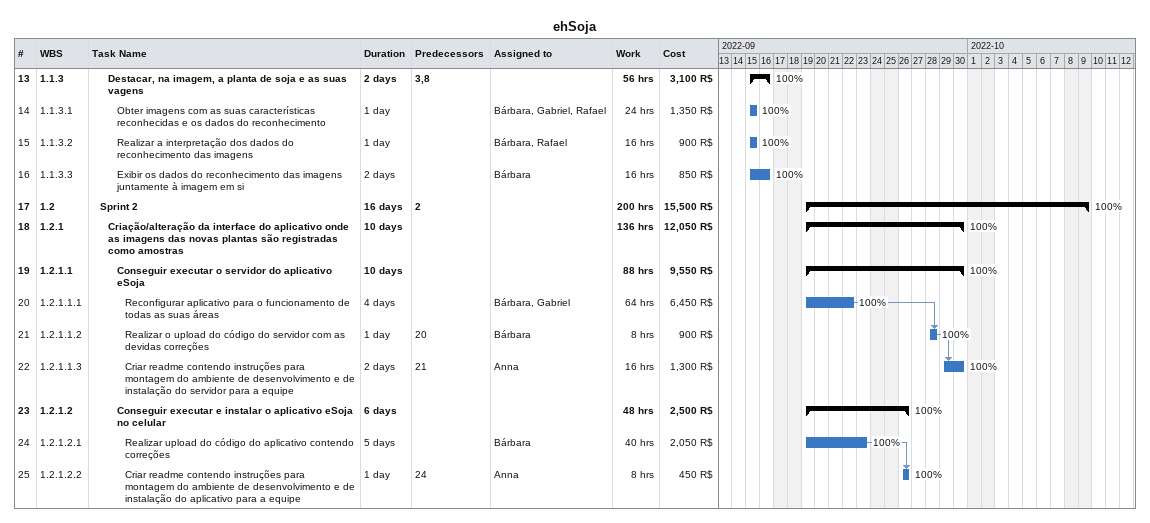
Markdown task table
ehSoja

| ID | WBS | Task | Duration | Start | Finish | Predecessors | Resources | % complete | Work (h) | Cost (R$) |
|---|---|---|---|---|---|---|---|---|---|---|
| 13 | 1.1.3 | **Destacar, na imagem, a planta de soja e as suas vagens** | 2d | 2022-09-15 | 2022-09-16 | 3, 8 |  | 100 | 56 | 3100 |
| 14 | 1.1.3.1 | Obter imagens com as suas características reconhecidas e os dados do reconhecimento | 1d | 2022-09-15 | 2022-09-15 |  | Bárbara, Gabriel, Rafael | 100 | 24 | 1350 |
| 15 | 1.1.3.2 | Realizar a interpretação dos dados do reconhecimento das imagens | 1d | 2022-09-15 | 2022-09-15 |  | Bárbara, Rafael | 100 | 16 | 900 |
| 16 | 1.1.3.3 | Exibir os dados do reconhecimento das imagens juntamente à imagem em si | 2d | 2022-09-15 | 2022-09-16 |  | Bárbara | 100 | 16 | 850 |
| 17 | 1.2 | **Sprint 2** | 16d | 2022-09-19 | 2022-10-09 | 2 |  | 100 | 200 | 15500 |
| 18 | 1.2.1 | **Criação/alteração da interface do aplicativo onde as imagens das novas plantas são registradas como amostras** | 10d | 2022-09-19 | 2022-09-30 |  |  | 100 | 136 | 12050 |
| 19 | 1.2.1.1 | **Conseguir executar o servidor do aplicativo eSoja** | 10d | 2022-09-19 | 2022-09-30 |  |  | 100 | 88 | 9550 |
| 20 | 1.2.1.1.1 | Reconfigurar aplicativo para o funcionamento de todas as suas áreas | 4d | 2022-09-19 | 2022-09-22 |  | Bárbara, Gabriel | 100 | 64 | 6450 |
| 21 | 1.2.1.1.2 | Realizar o upload do código do servidor com as devidas correções | 1d | 2022-09-28 | 2022-09-28 | 20 | Bárbara | 100 | 8 | 900 |
| 22 | 1.2.1.1.3 | Criar readme contendo instruções para montagem do ambiente de desenvolvimento e de instalação do servidor para a equipe | 2d | 2022-09-29 | 2022-09-30 | 21 | Anna | 100 | 16 | 1300 |
| 23 | 1.2.1.2 | **Conseguir executar e instalar o aplicativo eSoja no celular** | 6d | 2022-09-19 | 2022-09-26 |  |  | 100 | 48 | 2500 |
| 24 | 1.2.1.2.1 | Realizar upload do código do aplicativo contendo correções | 5d | 2022-09-19 | 2022-09-23 |  | Bárbara | 100 | 40 | 2050 |
| 25 | 1.2.1.2.2 | Criar readme contendo instruções para montagem do ambiente de desenvolvimento e de instalação do aplicativo para a equipe | 1d | 2022-09-26 | 2022-09-26 | 24 | Anna | 100 | 8 | 450 |
